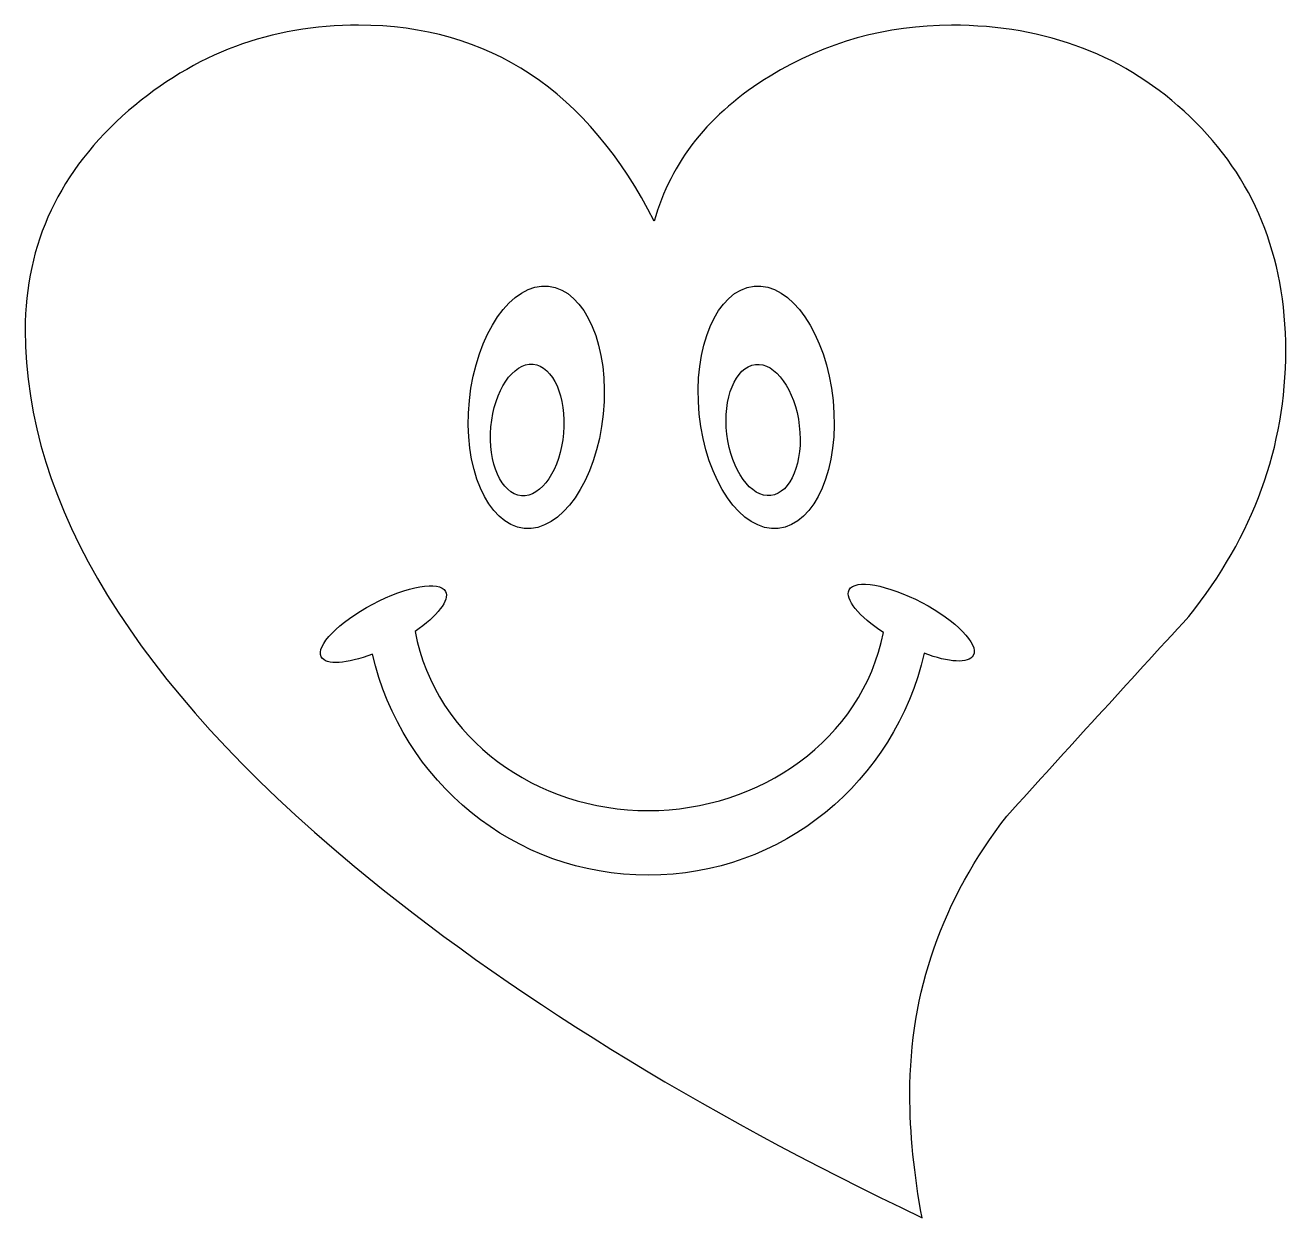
# Model space of a CAD drawing. Header units: centimetres. Extents: x -10.6 to 10.6, y -10 to 10.
import ezdxf

# ---------------------------------------------------------------- set-up
doc = ezdxf.new("R2010")
doc.units = ezdxf.units.CM
doc.header["$MEASUREMENT"] = 0
doc.layers.add('Camada 1', color=7, linetype='Continuous')

msp = doc.modelspace()

# ---------------------------------------------------------------- linework, layer by layer
at = {"layer": 'Camada 1'}
for points, knots in [([(-8.83487, 8.56491), (-7.73275, 9.51992), (-6.4473, 9.99699), (-4.97765, 9.99699), (-4.97765, 9.99699), (-2.79362, 9.99699), (-1.14032, 8.90143), (-0.01978, 6.71028), (-0.01978, 6.71028), (0.25391, 7.70898), (0.90198, 8.52077), (1.92147, 9.14447), (1.92147, 9.14447), (2.85836, 9.71262), (3.87163, 9.99699), (4.96423, 9.99699), (4.96423, 9.99699), (6.562, 9.99699), (7.89526, 9.48473), (8.96441, 8.4618), (8.96441, 8.4618), (10.03441, 7.43799), (10.56929, 6.13217), (10.56929, 4.54409), (10.56929, 4.54409), (10.56929, 2.9282), (10.02787, 1.44159), (8.943, 0.08277), (8.943, 0.08277), (7.92142, -1.02827), (6.90547, -2.14375), (5.89312, -3.26339), (5.89312, -3.26339), (4.80706, -4.65851), (4.26506, -6.21122), (4.26506, -7.91715), (4.26506, -7.91715), (4.26506, -8.57842), (4.33517, -9.27258), (4.47128, -9.99699), (4.47128, -9.99699), (0.68239, -8.18917), (-2.49202, -6.22398), (-5.05102, -4.10284), (-5.05102, -4.10284), (-8.72939, -1.0455), (-10.5693, 1.95061), (-10.5693, 4.88834), (-10.5693, 4.88834), (-10.5693, 6.33854), (-9.99076, 7.56457), (-8.83487, 8.56491)], [0, 0, 0, 0, 0.07142857, 0.07142857, 0.07142857, 0.07142857, 0.14285714, 0.14285714, 0.14285714, 0.14285714, 0.21428571, 0.21428571, 0.21428571, 0.21428571, 0.28571429, 0.28571429, 0.28571429, 0.28571429, 0.35714286, 0.35714286, 0.35714286, 0.35714286, 0.42857143, 0.42857143, 0.42857143, 0.42857143, 0.5, 0.5, 0.5, 0.5, 0.57142857, 0.57142857, 0.57142857, 0.57142857, 0.64285714, 0.64285714, 0.64285714, 0.64285714, 0.71428571, 0.71428571, 0.71428571, 0.71428571, 0.78571429, 0.78571429, 0.78571429, 0.78571429, 0.85714286, 0.85714286, 0.85714286, 0.85714286, 1, 1, 1, 1]), ([(-0.87645, 3.47763), (-0.76382, 4.59936), (-1.17477, 5.559), (-1.79463, 5.62123), (-1.79463, 5.62123), (-2.41463, 5.68378), (-3.00817, 4.82489), (-3.12091, 3.70361), (-3.12091, 3.70361), (-3.23368, 2.58204), (-2.82243, 1.6224), (-2.20259, 1.5603), (-2.20259, 1.5603), (-1.58304, 1.49775), (-0.98908, 2.35651), (-0.87645, 3.47763), (-0.87645, 3.47763), (-0.87645, 3.47763), (-0.87645, 3.47763), (-0.87645, 3.47763)], [0, 0, 0, 0, 0.16666667, 0.16666667, 0.16666667, 0.16666667, 0.33333333, 0.33333333, 0.33333333, 0.33333333, 0.5, 0.5, 0.5, 0.5, 0.66666667, 0.66666667, 0.66666667, 0.66666667, 1, 1, 1, 1]), ([(0.73365, 3.47763), (0.84612, 2.35651), (1.43996, 1.49775), (2.05966, 1.5603), (2.05966, 1.5603), (2.6795, 1.6224), (3.09074, 2.58204), (2.97813, 3.70361), (2.97813, 3.70361), (2.86521, 4.82489), (2.27167, 5.68378), (1.65196, 5.62123), (1.65196, 5.62123), (1.03181, 5.559), (0.62088, 4.59936), (0.73365, 3.47763), (0.73365, 3.47763), (0.73365, 3.47763), (0.73365, 3.47763), (0.73365, 3.47763)], [0, 0, 0, 0, 0.16666667, 0.16666667, 0.16666667, 0.16666667, 0.33333333, 0.33333333, 0.33333333, 0.33333333, 0.5, 0.5, 0.5, 0.5, 0.66666667, 0.66666667, 0.66666667, 0.66666667, 1, 1, 1, 1]), ([(-1.54203, 3.15613), (-1.48811, 3.76467), (-1.71689, 4.28201), (-2.05313, 4.31188), (-2.05313, 4.31188), (-2.38949, 4.34173), (-2.70565, 3.8727), (-2.75957, 3.26445), (-2.75957, 3.26445), (-2.81352, 2.65604), (-2.58473, 2.13873), (-2.2485, 2.10901), (-2.2485, 2.10901), (-1.91242, 2.07912), (-1.59611, 2.54802), (-1.54203, 3.15613), (-1.54203, 3.15613), (-1.54203, 3.15613), (-1.54203, 3.15613), (-1.54203, 3.15613)], [0, 0, 0, 0, 0.16666667, 0.16666667, 0.16666667, 0.16666667, 0.33333333, 0.33333333, 0.33333333, 0.33333333, 0.5, 0.5, 0.5, 0.5, 0.66666667, 0.66666667, 0.66666667, 0.66666667, 1, 1, 1, 1]), ([(2.41177, 3.2821), (2.33986, 3.88871), (2.00976, 4.34824), (1.67456, 4.30845), (1.67456, 4.30845), (1.33939, 4.26879), (1.12605, 3.74491), (1.19794, 3.13844), (1.19794, 3.13844), (1.26983, 2.53197), (1.59982, 2.07243), (1.93499, 2.11241), (1.93499, 2.11241), (2.27003, 2.15207), (2.48352, 2.67578), (2.41177, 3.2821), (2.41177, 3.2821), (2.41177, 3.2821), (2.41177, 3.2821), (2.41177, 3.2821)], [0, 0, 0, 0, 0.16666667, 0.16666667, 0.16666667, 0.16666667, 0.33333333, 0.33333333, 0.33333333, 0.33333333, 0.5, 0.5, 0.5, 0.5, 0.66666667, 0.66666667, 0.66666667, 0.66666667, 1, 1, 1, 1]), ([(4.46533, 0.31763), (3.89007, 0.62045), (3.34453, 0.71596), (3.24658, 0.53012), (3.24658, 0.53012), (3.1662, 0.37738), (3.41284, 0.08292), (3.822, -0.18542), (3.822, -0.18542), (3.45965, -1.98583), (1.75047, -3.1695), (-0.12109, -3.1695), (-0.12109, -3.1695), (-1.99934, -3.1695), (-3.68, -1.97827), (-4.03243, -0.16759), (-4.03243, -0.16759), (-3.66191, 0.08839), (-3.44498, 0.35999), (-3.52104, 0.50437), (-3.52104, 0.50437), (-3.6188, 0.69024), (-4.16464, 0.59502), (-4.73963, 0.29223), (-4.73963, 0.29223), (-5.31536, -0.01072), (-5.70208, -0.40696), (-5.60431, -0.59299), (-5.60431, -0.59299), (-5.52734, -0.73888), (-5.17404, -0.71139), (-4.74719, -0.54616), (-4.74719, -0.54616), (-4.24756, -2.6905), (-2.36721, -4.25424), (-0.12109, -4.25424), (-0.12109, -4.25424), (2.12948, -4.25424), (4.01027, -2.68426), (4.50515, -0.5328), (4.50515, -0.5328), (4.91729, -0.68718), (5.2544, -0.70962), (5.32943, -0.56754), (5.32943, -0.56754), (5.42749, -0.38156), (5.0403, 0.01503), (4.46533, 0.31763), (4.46533, 0.31763), (4.46533, 0.31763), (4.46533, 0.31763), (4.46533, 0.31763)], [0, 0, 0, 0, 0.07142857, 0.07142857, 0.07142857, 0.07142857, 0.14285714, 0.14285714, 0.14285714, 0.14285714, 0.21428571, 0.21428571, 0.21428571, 0.21428571, 0.28571429, 0.28571429, 0.28571429, 0.28571429, 0.35714286, 0.35714286, 0.35714286, 0.35714286, 0.42857143, 0.42857143, 0.42857143, 0.42857143, 0.5, 0.5, 0.5, 0.5, 0.57142857, 0.57142857, 0.57142857, 0.57142857, 0.64285714, 0.64285714, 0.64285714, 0.64285714, 0.71428571, 0.71428571, 0.71428571, 0.71428571, 0.78571429, 0.78571429, 0.78571429, 0.78571429, 0.85714286, 0.85714286, 0.85714286, 0.85714286, 1, 1, 1, 1])]:
    msp.add_open_spline(points, degree=3, knots=knots, dxfattribs=at)

doc.saveas('drawing.dxf')
